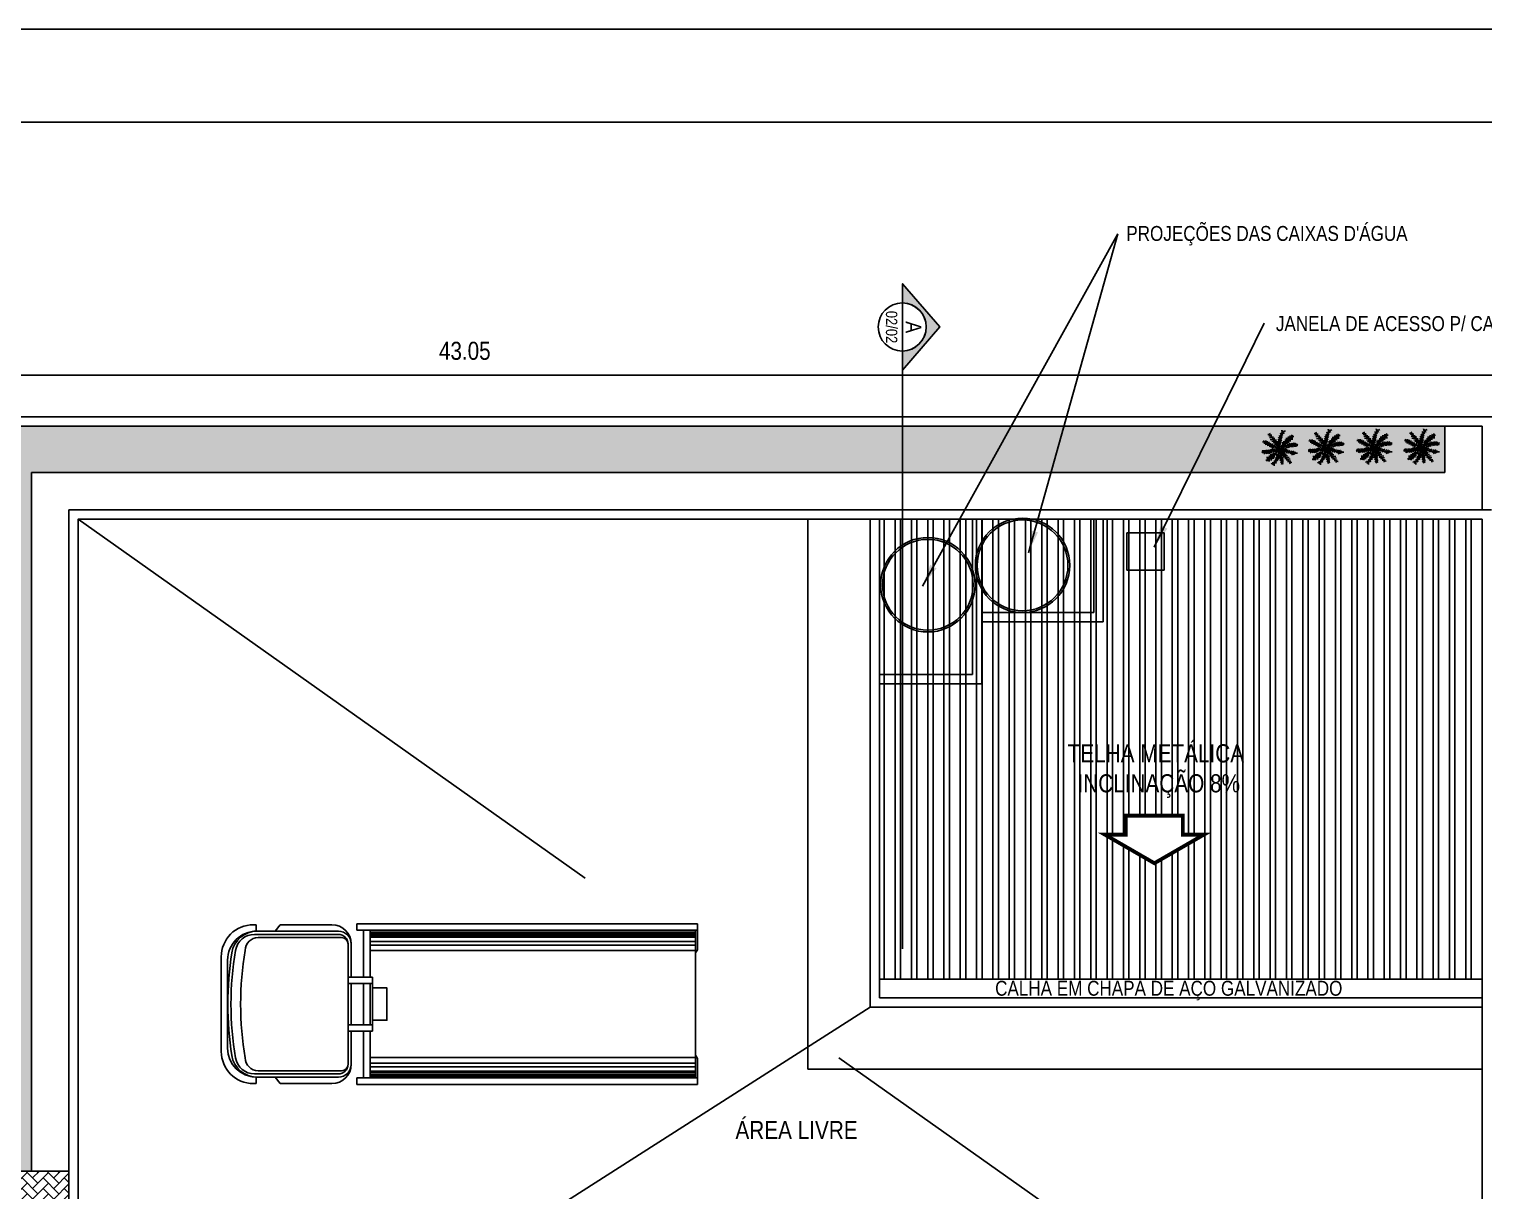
# Model space of a CAD drawing. Header units: millimetres. Extents: x 1170 to 1315, y 90 to 135.
# Drawn here: x 1281.25 to 1292.96, y 125.39 to 134.74 of the extents above; entities that cross this region are included whole.
import ezdxf
from ezdxf.enums import TextEntityAlignment as Align

# ---------------------------------------------------------------- set-up
doc = ezdxf.new("R2010")
doc.units = ezdxf.units.MM
doc.header["$LTSCALE"] = 20
doc.header["$MEASUREMENT"] = 0
for name, pattern in [('CENTER', [2, 1.25, -0.25, 0.25, -0.25]), ('HIDDEN', [0.375, 0.25, -0.125]), ('HIDDEN2', [0.1875, 0.125, -0.0625])]:
    doc.linetypes.add(name, pattern=pattern)
doc.layers.get('0').update_dxf_attribs({"linetype": 'CONTINUOUS'})
doc.layers.get('DEFPOINTS').update_dxf_attribs({"linetype": 'CONTINUOUS'})
for name, color, linetype in [('AR-TXT', 2, 'CONTINUOUS'), ('ARQ-TLH-VISTA2', 1, 'CONTINUOUS'), ('COTA', 7, 'CONTINUOUS'), ('DIEN HOA', 111, 'CONTINUOUS'), ('E-hatch', 8, 'CONTINUOUS'), ('E-txt-g', 3, 'CONTINUOUS'), ('Indic_Corte_Vista', 2, 'CONTINUOUS'), ('J-Paredes', 7, 'CONTINUOUS'), ('LAYER7', 4, 'CONTINUOUS')]:
    doc.layers.add(name, color=color, linetype=linetype)
for name, color, linetype, lineweight in [('E-Cta-W', 7, 'CONTINUOUS', 20), ('E-Lay-9', 9, 'CONTINUOUS', 9), ('E-Pen-C', 4, 'CONTINUOUS', 15), ('E-Pen-G', 3, 'CONTINUOUS', 30), ('E-Txt-W', 7, 'CONTINUOUS', 20)]:
    doc.layers.add(name, color=color, linetype=linetype, lineweight=lineweight)
doc.styles.add('F2', font='ARIALN.TTF')
doc.styles.add('REG60', font='romans.shx', dxfattribs={"width": 0.8, "height": 0.15})
doc.styles.add('REG80', font='romans.shx', dxfattribs={"width": 0.8, "height": 0.2})
doc.styles.add('SWIS 721 CN BT', font='swissc.ttf')
doc.dimstyles.new('DIMENSION-1', dxfattribs={"dimtxt": 0.145, "dimasz": 0.07, "dimexe": 1, "dimexo": 0, "dimgap": 0.12, "dimtad": 1, "dimzin": 7, "dimdsep": 46, "dimtxsty": 'F2', "dimblk1": 'TRACO', "dimblk2": 'TRACO', "dimsah": 1, "dimcen": 1, "dimse1": 1, "dimse2": 1, "dimclrd": 4, "dimclre": 256, "dimclrt": 4, "dimadec": 8, "dimazin": 0, "dimtfac": 1, "dimtix": 1, "dimtmove": 2, "dimatfit": 3, "dimldrblk": 'TRACO', "dimfxl": 1, "dimtolj": 1, "dimtzin": 0, "dimarcsym": 0})
doc.dimstyles.get("Standard").update_dxf_attribs({"dimtxt": 0.18, "dimasz": 0.18, "dimexe": 0.18, "dimexo": 0.0625, "dimgap": 0.09, "dimtad": 0, "dimtih": 1, "dimtoh": 1, "dimdec": 4, "dimzin": 0, "dimdsep": 46, "dimtxsty": 'Standard', "dimcen": 0.09, "dimadec": 0, "dimazin": 0, "dimtfac": 1, "dimtdec": 4, "dimtofl": 0, "dimtmove": 0, "dimatfit": 3, "dimfxl": 1, "dimtolj": 1, "dimtzin": 0, "dimarcsym": 0})

# ---------------------------------------------------------------- blocks, each defined once
blk = doc.blocks.new('CHAVE CORTE-100')
blk.add_hatch(color=8).paths.add_polyline_path([(-2.567, 0), (-2.86, 0), (-2.198, 0.571), (-1.536, 0), (-1.83, 0, 0.987177)])
at = {"color": 2}
blk.add_line((-1.83, 0), (-2.567, 0), dxfattribs=at)
blk.add_lwpolyline([(-1.83, 0.001), (-1.536, 0), (-2.198, 0.571), (-2.86, 0), (-2.567, 0, -0.985586)], format="xyb", close=True, dxfattribs=at)
blk.add_circle((-2.199, -0.005), 0.368, dxfattribs=at)
at = {"color": 2, "style": 'F2'}
for tag, height, p in [('A', 0.24, (-2.199, 0.171)), ('01-02', 0.2, (-2.199, -0.127))]:
    blk.add_attdef(tag, text='', height=height, dxfattribs=at).set_placement(p, align=Align.MIDDLE_CENTER)
blk = doc.blocks.new('Seta')
at = {"color": 2, "const_width": 2}
blk.add_lwpolyline([(10, 15), (10, 25.98), (25, 0), (10, -25.98), (10, -15), (0, -15), (0, 15)], close=True, dxfattribs=at)
blk = doc.blocks.new('TXT-AMB75')
at = {"layer": 'E-txt-g', "style": 'REG80', "width": 0.8, "flags": 8}
blk.add_attdef('TXT', text='', height=0.2, dxfattribs=at).set_placement((0.005, 0.296), align=Align.CENTER)
at = {"layer": 'E-Txt-W', "style": 'REG60', "width": 0.8, "flags": 8}
blk.add_attdef('TXT', text='', height=0.15, dxfattribs=at).set_placement((0.005, 0.027), align=Align.CENTER)
blk = doc.blocks.new('TRACO')
at = {"layer": 'E-Pen-C'}
for p, q in [((-1, 0), (1, 0)), ((0, 1), (0, -1))]:
    blk.add_line(p, q, dxfattribs=at)
at = {"layer": 'E-Pen-G'}
blk.add_line((-0.42, -0.42), (0.42, 0.42), dxfattribs=at)
blk = doc.blocks.new('*D473')
at = {"layer": 'COTA', "color": 4, "linetype": 'Continuous', "lineweight": -2}
blk.add_line((1295.448, 131.956), (1274.064, 131.956), dxfattribs=at)
at = {"layer": 'DEFPOINTS', "color": 0, "linetype": 'Continuous'}
for p in [(1273.994, 131.956), (1273.994, 131.621), (1295.518, 131.621)]:
    blk.add_point(p, dxfattribs=at)
at = {"layer": 'COTA', "color": 4, "linetype": 'Continuous', "lineweight": -2, "xscale": 0.07, "yscale": 0.07, "zscale": 0.07, "rotation": 180}
blk.add_blockref('TRACO', (1273.994, 131.956), dxfattribs=at)
at = {"layer": 'COTA', "color": 4, "linetype": 'Continuous', "lineweight": -2, "xscale": 0.07, "yscale": 0.07, "zscale": 0.07}
blk.add_blockref('TRACO', (1295.518, 131.956), dxfattribs=at)
at = {"layer": 'COTA', "color": 4, "linetype": 'Continuous', "insert": (1284.756, 132.15), "char_height": 0.145, "attachment_point": 5, "style": 'F2'}
blk.add_mtext('\\A1;43.05', dxfattribs=at)
blk = doc.blocks.new('A$C43186C71')
at = {"layer": 'DIEN HOA', "color": 8}
for p, q in [((0, 1500), (3184, 1500)), ((0, 1500), (0, 1440)), ((3184, 1500), (3184, 1440)), ((0, 1440), (3184, 1440)), ((0, 1440), (0, 1258)), ((18, 1440), (18, 60)), ((3060, 1423), (18, 1423)), ((3060, 1408), (18, 1408)), ((3060, 1390), (18, 1390)), ((3060, 1375), (18, 1375)), ((3060, 1440), (3060, 1003)), ((3120, 1440), (3120, 1003)), ((3326, 1372), (4106, 1372)), ((3356, 1432), (4115, 1432)), ((3356, 1402), (4140, 1402)), ((3416, 1492), (3899, 1492)), ((3899, 1492), (3948, 1432)), ((4123, 1432), (4123, 1492)), ((4123, 1492), (4151, 1492)), ((0, 1258), (18, 1228)), ((3060, 1336), (18, 1336)), ((3060, 1300), (18, 1300)), ((3060, 1250), (18, 1250)), ((3236, 1312), (3236, 1003)), ((3266, 1312), (3266, 188)), ((4391, 1162), (4391, 338)), ((4451, 1192), (4451, 308)), ((3037, 943), (3037, 557)), ((3060, 943), (3060, 557)), ((3120, 943), (3120, 557)), ((3236, 943), (3236, 557)), ((3060, 497), (3060, 60)), ((3120, 497), (3120, 60)), ((3236, 497), (3236, 188)), ((0, 242), (18, 272)), ((0, 60), (0, 242)), ((3060, 250), (18, 250)), ((3060, 200), (18, 200)), ((3060, 164), (18, 164)), ((0, 60), (3184, 60)), ((0, 60), (0, 0)), ((0, 60), (3184, 60)), ((3060, 125), (18, 125)), ((3060, 110), (18, 110)), ((3060, 92), (18, 92)), ((3060, 77), (18, 77)), ((3184, 60), (3184, 0)), ((3326, 128), (4106, 128)), ((3356, 98), (4140, 98)), ((3356, 68), (4121, 68)), ((3416, 8), (3899, 8)), ((3899, 8), (3948, 68)), ((4123, 68), (4123, 8)), ((4123, 8), (4151, 8)), ((0, 0), (3184, 0)), ((0, 0), (3184, 0))]:
    blk.add_line(p, q, dxfattribs=at)
for points in [[(3037, 1003), (3266, 1003), (3266, 943), (3037, 943)], [(3036, 901), (2903, 901), (2903, 599), (3036, 599)], [(3037, 497), (3266, 497), (3266, 557), (3037, 557)]]:
    blk.add_lwpolyline(points, close=True, dxfattribs=at)
for centre, radius, start, end in [((3416, 1312), 180, 90, 180), ((3356, 1312), 120, 90, 180), ((3356, 1312), 90, 90, 180), ((3326, 1312), 60, 90, 180), ((4106, 1252), 120, 0, 90), ((4115, 1192), 240, 9.2506, 90), ((4121, 1162), 270, 0, 90), ((4140, 1222), 180, 9.777, 90), ((4151, 1192), 300, 0, 90), ((1402, 750), 2868, 349.9245, 10.0755), ((1402, 750), 2958, 350.223, 9.777), ((1402, 750), 2988, 350.7494, 9.2506), ((4121, 338), 270, 270, 0), ((4151, 308), 300, 270, 0), ((3356, 188), 120, 180, 270), ((3416, 188), 180, 180, 270), ((3326, 188), 60, 180, 270), ((3356, 188), 90, 180, 270), ((4106, 248), 120, 270, 0), ((4115, 308), 240, 270, 350.7494), ((4140, 278), 180, 270, 350.223)]:
    blk.add_arc(centre, radius, start, end, dxfattribs=at)

msp = doc.modelspace()

# ---------------------------------------------------------------- hatches: boundary and pattern name
at = {"layer": 'ARQ-TLH-VISTA2'}
h = msp.add_hatch(dxfattribs=at)
h.set_pattern_fill('ANSI32,_O', color=251, scale=0.35, angle=45)
h.set_pattern_definition([(90, (0, 0), (-0.13125, 3e-17), []), (90, (0.04375, 0.04375), (-0.13125, 3e-17), [])])
h.paths.add_polyline_path([(1288.093, 130.796), (1292.943, 130.796), (1292.943, 127.096), (1288.093, 127.096)])
h.paths.add_polyline_path([(1289.561, 128.791), (1291.075, 128.791), (1291.075, 129.07), (1289.561, 129.07)], flags=24)
h.paths.add_polyline_path([(1289.585, 128.503), (1291.051, 128.503), (1291.051, 128.833), (1289.585, 128.833)], flags=24)
h.paths.add_polyline_path([(1290.076, 128.258), (1289.908, 128.258), (1290.306, 128.029), (1290.703, 128.258), (1290.535, 128.258), (1290.535, 128.411), (1290.076, 128.411)], flags=16)
at = {"layer": 'E-hatch'}
h = msp.add_hatch(dxfattribs=at)
h.set_pattern_fill('GRASS', color=250, scale=0.1, style=0)
h.set_pattern_definition([(90, (294.364226, -10.01342), (-0.070710678, 0.070710678), [0.01875, -0.122671356]), (45, (294.36423, -10.01342), (-0.070710678, 0.070710678), [0.01875, -0.08125]), (135, (294.36423, -10.01342), (-0.070710678, -0.070710678), [0.01875, -0.08125])])
h.paths.add_polyline_path([(1274.183, 131.546), (1292.643, 131.546), (1292.643, 131.171), (1281.269, 131.171), (1281.269, 125.552), (1278.523, 125.552), (1278.406, 125.794), (1278.095, 126.403), (1277.796, 126.943), (1277.617, 127.249), (1277.334, 127.71), (1276.88, 128.396), (1276.491, 128.938), (1275.842, 129.767), (1275.346, 130.345), (1274.739, 130.997), (1274.389, 131.347)])
at = {"layer": 'J-Paredes'}
h = msp.add_hatch(dxfattribs=at)
h.set_pattern_fill('AR-HBONE', color=250, scale=0.015, style=0)
h.paths.add_polyline_path([(1281.569, 125.552), (1279.526, 125.552), (1278.58, 125.552), (1278.915, 124.69), (1278.973, 124.69), (1278.919, 124.823), (1279.012, 124.69), (1281.569, 124.69)])
h.paths.add_polyline_path([(1278.553, 125.552), (1278.523, 125.552), (1278.453, 125.525), (1278.782, 124.69), (1278.888, 124.69)])
h.paths.add_polyline_path([(1278.888, 124.69), (1278.782, 124.69), (1279.428, 123.052), (1281.569, 123.052), (1281.569, 124.69), (1278.915, 124.69), (1279.377, 123.501), (1279.354, 123.492)])

# ---------------------------------------------------------------- linework, layer by layer
at = {"color": 2}
msp.add_lwpolyline([(1242.555, 90.189), (1314.911, 90.189), (1314.911, 134.739), (1242.555, 134.739)], close=True, dxfattribs=at)
at = {"color": 1}
msp.add_lwpolyline([(1244.43, 133.989), (1314.161, 133.989), (1314.161, 90.939), (1244.43, 90.939)], close=True, dxfattribs=at)
at = {"layer": 'COTA', "color": 2, "linetype": 'CENTER'}
msp.add_line((1288.28, 127.339), (1288.279, 132.691), dxfattribs=at)
at = {"layer": 'COTA', "color": 8, "linetype": 'HIDDEN'}
for p, q in [((1281.644, 130.796), (1292.943, 122.802)), ((1288.018, 126.871), (1281.644, 122.802))]:
    msp.add_line(p, q, dxfattribs=at)
at = {"layer": 'E-hatch', "color": 250}
for p, q in [((1291.327, 131.475), (1291.32, 131.491)), ((1291.335, 131.491), (1291.331, 131.513)), ((1291.331, 131.482), (1291.352, 131.492)), ((1291.341, 131.499), (1291.36, 131.507)), ((1291.61, 131.479), (1291.605, 131.496)), ((1291.7, 131.484), (1291.693, 131.499)), ((1291.704, 131.49), (1291.725, 131.501)), ((1291.709, 131.499), (1291.705, 131.521)), ((1291.714, 131.507), (1291.733, 131.515)), ((1291.992, 131.486), (1291.979, 131.489)), ((1291.997, 131.481), (1291.991, 131.499)), ((1292.087, 131.486), (1292.08, 131.502)), ((1292.082, 131.475), (1292.101, 131.49)), ((1292.095, 131.502), (1292.091, 131.524)), ((1292.091, 131.493), (1292.112, 131.503)), ((1292.101, 131.51), (1292.12, 131.517)), ((1292.373, 131.486), (1292.36, 131.489)), ((1292.378, 131.481), (1292.373, 131.499)), ((1292.469, 131.486), (1292.461, 131.502)), ((1292.464, 131.475), (1292.482, 131.49)), ((1292.472, 131.493), (1292.493, 131.503)), ((1292.477, 131.502), (1292.473, 131.524)), ((1292.482, 131.51), (1292.501, 131.517)), ((1291.2, 131.413), (1291.176, 131.418)), ((1291.212, 131.405), (1291.186, 131.407)), ((1291.194, 131.417), (1291.192, 131.427)), ((1291.223, 131.399), (1291.198, 131.398)), ((1291.206, 131.409), (1291.202, 131.429)), ((1291.238, 131.391), (1291.213, 131.39)), ((1291.219, 131.402), (1291.215, 131.425)), ((1291.232, 131.475), (1291.219, 131.478)), ((1291.234, 131.393), (1291.225, 131.418)), ((1291.242, 131.465), (1291.226, 131.469)), ((1291.237, 131.47), (1291.232, 131.488)), ((1291.255, 131.45), (1291.232, 131.453)), ((1291.266, 131.436), (1291.238, 131.438)), ((1291.253, 131.385), (1291.239, 131.407)), ((1291.26, 131.383), (1291.24, 131.376)), ((1291.247, 131.459), (1291.246, 131.477)), ((1291.272, 131.379), (1291.251, 131.37)), ((1291.279, 131.42), (1291.252, 131.425)), ((1291.265, 131.381), (1291.253, 131.402)), ((1291.26, 131.444), (1291.259, 131.462)), ((1291.29, 131.404), (1291.262, 131.413)), ((1291.28, 131.376), (1291.269, 131.394)), ((1291.271, 131.431), (1291.27, 131.452)), ((1291.298, 131.393), (1291.273, 131.4)), ((1291.284, 131.413), (1291.283, 131.437)), ((1291.307, 131.378), (1291.286, 131.388)), ((1291.312, 131.37), (1291.292, 131.373)), ((1291.307, 131.362), (1291.292, 131.373)), ((1291.293, 131.4), (1291.294, 131.424)), ((1291.311, 131.402), (1291.296, 131.411)), ((1291.312, 131.417), (1291.3, 131.423)), ((1291.313, 131.426), (1291.301, 131.439)), ((1291.302, 131.386), (1291.305, 131.399)), ((1291.316, 131.442), (1291.304, 131.455)), ((1291.32, 131.457), (1291.311, 131.471)), ((1291.311, 131.409), (1291.33, 131.42)), ((1291.311, 131.395), (1291.326, 131.405)), ((1291.312, 131.421), (1291.332, 131.433)), ((1291.313, 131.38), (1291.336, 131.389)), ((1291.314, 131.432), (1291.333, 131.449)), ((1291.318, 131.449), (1291.337, 131.461)), ((1291.322, 131.464), (1291.341, 131.479)), ((1291.329, 131.372), (1291.336, 131.389)), ((1291.334, 131.374), (1291.351, 131.36)), ((1291.339, 131.393), (1291.339, 131.416)), ((1291.342, 131.378), (1291.352, 131.395)), ((1291.344, 131.396), (1291.365, 131.397)), ((1291.348, 131.402), (1291.348, 131.425)), ((1291.348, 131.38), (1291.364, 131.365)), ((1291.353, 131.408), (1291.374, 131.409)), ((1291.356, 131.382), (1291.365, 131.4)), ((1291.36, 131.415), (1291.36, 131.438)), ((1291.362, 131.416), (1291.391, 131.417)), ((1291.364, 131.385), (1291.376, 131.367)), ((1291.369, 131.423), (1291.368, 131.45)), ((1291.375, 131.428), (1291.404, 131.428)), ((1291.375, 131.387), (1291.386, 131.404)), ((1291.38, 131.433), (1291.385, 131.462)), ((1291.38, 131.388), (1291.39, 131.371)), ((1291.386, 131.438), (1291.421, 131.439)), ((1291.387, 131.39), (1291.4, 131.409)), ((1291.394, 131.444), (1291.402, 131.47)), ((1291.394, 131.391), (1291.398, 131.377)), ((1291.401, 131.392), (1291.414, 131.409)), ((1291.402, 131.45), (1291.42, 131.45)), ((1291.406, 131.392), (1291.41, 131.376)), ((1291.409, 131.455), (1291.416, 131.474)), ((1291.413, 131.393), (1291.428, 131.41)), ((1291.414, 131.459), (1291.428, 131.461)), ((1291.418, 131.393), (1291.421, 131.377)), ((1291.425, 131.393), (1291.442, 131.411)), ((1291.432, 131.393), (1291.433, 131.379)), ((1291.437, 131.393), (1291.445, 131.404)), ((1291.444, 131.393), (1291.442, 131.378)), ((1291.449, 131.392), (1291.458, 131.402)), ((1291.453, 131.392), (1291.45, 131.38)), ((1291.573, 131.421), (1291.55, 131.426)), ((1291.585, 131.414), (1291.559, 131.415)), ((1291.567, 131.426), (1291.565, 131.435)), ((1291.596, 131.407), (1291.571, 131.406)), ((1291.579, 131.417), (1291.575, 131.437)), ((1291.612, 131.4), (1291.586, 131.398)), ((1291.592, 131.41), (1291.588, 131.433)), ((1291.605, 131.484), (1291.592, 131.486)), ((1291.607, 131.402), (1291.598, 131.426)), ((1291.615, 131.473), (1291.599, 131.477)), ((1291.628, 131.458), (1291.605, 131.462)), ((1291.639, 131.444), (1291.611, 131.446)), ((1291.626, 131.394), (1291.612, 131.416)), ((1291.633, 131.391), (1291.613, 131.384)), ((1291.62, 131.468), (1291.619, 131.485)), ((1291.645, 131.387), (1291.624, 131.379)), ((1291.652, 131.429), (1291.626, 131.433)), ((1291.638, 131.389), (1291.626, 131.411)), ((1291.639, 131.354), (1291.627, 131.372)), ((1291.633, 131.452), (1291.632, 131.47)), ((1291.663, 131.412), (1291.635, 131.421)), ((1291.655, 131.359), (1291.639, 131.375)), ((1291.653, 131.384), (1291.642, 131.402)), ((1291.644, 131.439), (1291.643, 131.46)), ((1291.671, 131.402), (1291.646, 131.408)), ((1291.669, 131.365), (1291.653, 131.379)), ((1291.657, 131.421), (1291.656, 131.445)), ((1291.68, 131.386), (1291.659, 131.397)), ((1291.686, 131.378), (1291.665, 131.381)), ((1291.68, 131.37), (1291.665, 131.381)), ((1291.666, 131.409), (1291.667, 131.432)), ((1291.684, 131.41), (1291.669, 131.419)), ((1291.685, 131.425), (1291.673, 131.431)), ((1291.686, 131.435), (1291.674, 131.448)), ((1291.675, 131.394), (1291.678, 131.407)), ((1291.689, 131.45), (1291.677, 131.463)), ((1291.693, 131.465), (1291.684, 131.479)), ((1291.684, 131.417), (1291.703, 131.428)), ((1291.684, 131.404), (1291.699, 131.413)), ((1291.685, 131.429), (1291.705, 131.441)), ((1291.686, 131.388), (1291.709, 131.397)), ((1291.687, 131.44), (1291.706, 131.458)), ((1291.691, 131.458), (1291.71, 131.469)), ((1291.696, 131.472), (1291.714, 131.487)), ((1291.7, 131.371), (1291.709, 131.357)), ((1291.702, 131.381), (1291.709, 131.398)), ((1291.708, 131.382), (1291.724, 131.368)), ((1291.712, 131.401), (1291.712, 131.424)), ((1291.715, 131.386), (1291.725, 131.404)), ((1291.717, 131.405), (1291.738, 131.406)), ((1291.719, 131.361), (1291.736, 131.372)), ((1291.721, 131.41), (1291.721, 131.433)), ((1291.722, 131.388), (1291.737, 131.373)), ((1291.726, 131.416), (1291.747, 131.417)), ((1291.729, 131.391), (1291.739, 131.408)), ((1291.733, 131.423), (1291.733, 131.446)), ((1291.735, 131.425), (1291.764, 131.425)), ((1291.737, 131.393), (1291.749, 131.375)), ((1291.742, 131.431), (1291.741, 131.459)), ((1291.748, 131.437), (1291.777, 131.436)), ((1291.748, 131.396), (1291.759, 131.413)), ((1291.753, 131.441), (1291.758, 131.47)), ((1291.753, 131.397), (1291.763, 131.38)), ((1291.759, 131.446), (1291.794, 131.448)), ((1291.76, 131.398), (1291.773, 131.417)), ((1291.767, 131.452), (1291.775, 131.478)), ((1291.767, 131.399), (1291.771, 131.385)), ((1291.774, 131.4), (1291.787, 131.418)), ((1291.775, 131.458), (1291.793, 131.458)), ((1291.779, 131.4), (1291.783, 131.384)), ((1291.782, 131.464), (1291.789, 131.482)), ((1291.786, 131.401), (1291.801, 131.418)), ((1291.787, 131.467), (1291.801, 131.469)), ((1291.791, 131.401), (1291.794, 131.385)), ((1291.798, 131.401), (1291.815, 131.419)), ((1291.805, 131.401), (1291.806, 131.387)), ((1291.81, 131.401), (1291.819, 131.412)), ((1291.818, 131.401), (1291.815, 131.386)), ((1291.822, 131.4), (1291.832, 131.41)), ((1291.826, 131.4), (1291.823, 131.388)), ((1291.96, 131.424), (1291.936, 131.429)), ((1291.972, 131.416), (1291.946, 131.418)), ((1291.954, 131.428), (1291.952, 131.438)), ((1291.983, 131.41), (1291.958, 131.409)), ((1291.966, 131.42), (1291.962, 131.44)), ((1291.998, 131.402), (1291.973, 131.401)), ((1291.979, 131.412), (1291.975, 131.436)), ((1291.994, 131.404), (1291.985, 131.429)), ((1292.002, 131.476), (1291.986, 131.48)), ((1292.015, 131.461), (1291.992, 131.464)), ((1292.026, 131.447), (1291.998, 131.449)), ((1292.013, 131.396), (1291.999, 131.418)), ((1292.02, 131.393), (1292, 131.387)), ((1292.007, 131.47), (1292.006, 131.488)), ((1292.032, 131.389), (1292.011, 131.381)), ((1292.038, 131.431), (1292.012, 131.436)), ((1292.025, 131.392), (1292.013, 131.413)), ((1292.026, 131.357), (1292.014, 131.375)), ((1292.02, 131.455), (1292.019, 131.473)), ((1292.05, 131.415), (1292.022, 131.424)), ((1292.041, 131.362), (1292.026, 131.377)), ((1292.04, 131.387), (1292.029, 131.405)), ((1292.031, 131.442), (1292.03, 131.463)), ((1292.057, 131.404), (1292.033, 131.411)), ((1292.056, 131.368), (1292.04, 131.382)), ((1292.044, 131.424), (1292.043, 131.448)), ((1292.067, 131.389), (1292.046, 131.399)), ((1292.072, 131.381), (1292.052, 131.384)), ((1292.067, 131.373), (1292.052, 131.384)), ((1292.053, 131.411), (1292.054, 131.435)), ((1292.071, 131.413), (1292.056, 131.422)), ((1292.072, 131.427), (1292.06, 131.434)), ((1292.073, 131.437), (1292.061, 131.45)), ((1292.062, 131.397), (1292.065, 131.41)), ((1292.076, 131.453), (1292.064, 131.466)), ((1292.08, 131.468), (1292.071, 131.482)), ((1292.071, 131.42), (1292.09, 131.431)), ((1292.071, 131.406), (1292.086, 131.416)), ((1292.072, 131.432), (1292.092, 131.444)), ((1292.072, 131.391), (1292.096, 131.4)), ((1292.074, 131.443), (1292.093, 131.46)), ((1292.078, 131.46), (1292.097, 131.472)), ((1292.087, 131.374), (1292.095, 131.36)), ((1292.089, 131.383), (1292.096, 131.4)), ((1292.094, 131.385), (1292.111, 131.371)), ((1292.099, 131.404), (1292.099, 131.427)), ((1292.102, 131.389), (1292.112, 131.406)), ((1292.104, 131.407), (1292.124, 131.408)), ((1292.105, 131.364), (1292.123, 131.375)), ((1292.108, 131.413), (1292.108, 131.436)), ((1292.108, 131.391), (1292.124, 131.376)), ((1292.113, 131.419), (1292.134, 131.42)), ((1292.116, 131.393), (1292.125, 131.411)), ((1292.12, 131.426), (1292.12, 131.449)), ((1292.122, 131.427), (1292.151, 131.428)), ((1292.124, 131.396), (1292.136, 131.378)), ((1292.129, 131.434), (1292.128, 131.461)), ((1292.135, 131.439), (1292.164, 131.439)), ((1292.135, 131.398), (1292.146, 131.415)), ((1292.14, 131.444), (1292.145, 131.473)), ((1292.14, 131.399), (1292.15, 131.382)), ((1292.146, 131.449), (1292.181, 131.45)), ((1292.147, 131.401), (1292.16, 131.42)), ((1292.154, 131.455), (1292.162, 131.481)), ((1292.154, 131.402), (1292.158, 131.388)), ((1292.161, 131.403), (1292.174, 131.42)), ((1292.162, 131.461), (1292.18, 131.461)), ((1292.166, 131.403), (1292.17, 131.387)), ((1292.169, 131.466), (1292.176, 131.485)), ((1292.173, 131.404), (1292.188, 131.421)), ((1292.174, 131.47), (1292.188, 131.472)), ((1292.178, 131.404), (1292.181, 131.388)), ((1292.185, 131.404), (1292.202, 131.422)), ((1292.192, 131.404), (1292.193, 131.39)), ((1292.197, 131.404), (1292.205, 131.415)), ((1292.204, 131.404), (1292.202, 131.389)), ((1292.209, 131.403), (1292.218, 131.413)), ((1292.213, 131.403), (1292.21, 131.391)), ((1292.341, 131.424), (1292.318, 131.429)), ((1292.353, 131.416), (1292.327, 131.418)), ((1292.335, 131.428), (1292.333, 131.438)), ((1292.364, 131.41), (1292.339, 131.409)), ((1292.347, 131.42), (1292.343, 131.44)), ((1292.38, 131.402), (1292.354, 131.401)), ((1292.36, 131.412), (1292.356, 131.436)), ((1292.375, 131.404), (1292.366, 131.429)), ((1292.383, 131.476), (1292.367, 131.48)), ((1292.396, 131.461), (1292.373, 131.464)), ((1292.408, 131.447), (1292.379, 131.449)), ((1292.394, 131.396), (1292.38, 131.418)), ((1292.401, 131.393), (1292.381, 131.387)), ((1292.388, 131.47), (1292.387, 131.488)), ((1292.413, 131.389), (1292.392, 131.381)), ((1292.42, 131.431), (1292.394, 131.436)), ((1292.406, 131.392), (1292.395, 131.413)), ((1292.407, 131.357), (1292.395, 131.375)), ((1292.401, 131.455), (1292.4, 131.473)), ((1292.431, 131.415), (1292.403, 131.424)), ((1292.423, 131.362), (1292.407, 131.377)), ((1292.421, 131.387), (1292.41, 131.405)), ((1292.412, 131.442), (1292.411, 131.463)), ((1292.439, 131.404), (1292.414, 131.411)), ((1292.437, 131.368), (1292.421, 131.382)), ((1292.425, 131.424), (1292.424, 131.448)), ((1292.449, 131.389), (1292.427, 131.399)), ((1292.454, 131.381), (1292.433, 131.384)), ((1292.448, 131.373), (1292.433, 131.384)), ((1292.434, 131.411), (1292.436, 131.435)), ((1292.452, 131.413), (1292.437, 131.422)), ((1292.453, 131.427), (1292.441, 131.434)), ((1292.454, 131.437), (1292.442, 131.45)), ((1292.444, 131.397), (1292.446, 131.41)), ((1292.457, 131.453), (1292.446, 131.466)), ((1292.461, 131.468), (1292.452, 131.482)), ((1292.453, 131.432), (1292.473, 131.444)), ((1292.453, 131.42), (1292.471, 131.431)), ((1292.453, 131.406), (1292.468, 131.416)), ((1292.454, 131.391), (1292.477, 131.4)), ((1292.455, 131.443), (1292.474, 131.46)), ((1292.459, 131.46), (1292.478, 131.472)), ((1292.468, 131.374), (1292.477, 131.36)), ((1292.47, 131.383), (1292.478, 131.4)), ((1292.476, 131.385), (1292.492, 131.371)), ((1292.48, 131.404), (1292.48, 131.427)), ((1292.483, 131.389), (1292.493, 131.406)), ((1292.485, 131.407), (1292.506, 131.408)), ((1292.487, 131.364), (1292.504, 131.375)), ((1292.489, 131.413), (1292.489, 131.436)), ((1292.49, 131.391), (1292.505, 131.376)), ((1292.494, 131.419), (1292.515, 131.42)), ((1292.497, 131.393), (1292.507, 131.411)), ((1292.501, 131.426), (1292.501, 131.449)), ((1292.503, 131.427), (1292.532, 131.428)), ((1292.506, 131.396), (1292.517, 131.378)), ((1292.51, 131.434), (1292.509, 131.461)), ((1292.516, 131.439), (1292.545, 131.439)), ((1292.516, 131.398), (1292.527, 131.415)), ((1292.521, 131.444), (1292.526, 131.473)), ((1292.521, 131.399), (1292.531, 131.382)), ((1292.527, 131.449), (1292.562, 131.45)), ((1292.528, 131.401), (1292.541, 131.42)), ((1292.535, 131.455), (1292.543, 131.481)), ((1292.535, 131.402), (1292.539, 131.388)), ((1292.542, 131.403), (1292.555, 131.42)), ((1292.543, 131.461), (1292.562, 131.461)), ((1292.547, 131.403), (1292.552, 131.387)), ((1292.551, 131.466), (1292.557, 131.485)), ((1292.554, 131.404), (1292.569, 131.421)), ((1292.556, 131.47), (1292.569, 131.472)), ((1292.559, 131.404), (1292.562, 131.388)), ((1292.566, 131.404), (1292.583, 131.422)), ((1292.573, 131.404), (1292.574, 131.39)), ((1292.578, 131.404), (1292.587, 131.415)), ((1292.586, 131.404), (1292.583, 131.389)), ((1292.591, 131.403), (1292.6, 131.413)), ((1292.595, 131.403), (1292.592, 131.391)), ((1291.181, 131.339), (1291.171, 131.329)), ((1291.177, 131.339), (1291.18, 131.351)), ((1291.193, 131.338), (1291.185, 131.327)), ((1291.186, 131.339), (1291.188, 131.353)), ((1291.205, 131.338), (1291.188, 131.32)), ((1291.198, 131.338), (1291.197, 131.352)), ((1291.217, 131.338), (1291.202, 131.321)), ((1291.216, 131.272), (1291.202, 131.27)), ((1291.212, 131.338), (1291.209, 131.355)), ((1291.244, 131.293), (1291.209, 131.292)), ((1291.228, 131.281), (1291.21, 131.281)), ((1291.229, 131.339), (1291.216, 131.322)), ((1291.223, 131.281), (1291.217, 131.263)), ((1291.224, 131.339), (1291.22, 131.355)), ((1291.255, 131.303), (1291.226, 131.303)), ((1291.236, 131.287), (1291.228, 131.261)), ((1291.243, 131.341), (1291.23, 131.323)), ((1291.236, 131.34), (1291.232, 131.354)), ((1291.268, 131.315), (1291.239, 131.314)), ((1291.25, 131.343), (1291.24, 131.36)), ((1291.255, 131.344), (1291.244, 131.327)), ((1291.25, 131.298), (1291.245, 131.269)), ((1291.276, 131.255), (1291.253, 131.249)), ((1291.266, 131.346), (1291.254, 131.364)), ((1291.277, 131.323), (1291.256, 131.322)), ((1291.261, 131.308), (1291.262, 131.281)), ((1291.274, 131.349), (1291.265, 131.331)), ((1291.282, 131.351), (1291.266, 131.366)), ((1291.288, 131.271), (1291.267, 131.26)), ((1291.27, 131.316), (1291.27, 131.293)), ((1291.296, 131.284), (1291.275, 131.276)), ((1291.288, 131.353), (1291.278, 131.336)), ((1291.296, 131.357), (1291.28, 131.371)), ((1291.303, 131.3), (1291.281, 131.287)), ((1291.281, 131.26), (1291.285, 131.244)), ((1291.287, 131.334), (1291.283, 131.311)), ((1291.307, 131.311), (1291.285, 131.303)), ((1291.31, 131.322), (1291.29, 131.315)), ((1291.292, 131.277), (1291.298, 131.262)), ((1291.301, 131.359), (1291.294, 131.342)), ((1291.314, 131.35), (1291.294, 131.342)), ((1291.313, 131.335), (1291.296, 131.33)), ((1291.299, 131.291), (1291.308, 131.276)), ((1291.305, 131.305), (1291.314, 131.29)), ((1291.308, 131.315), (1291.318, 131.306)), ((1291.311, 131.329), (1291.325, 131.317)), ((1291.313, 131.341), (1291.329, 131.33)), ((1291.325, 131.312), (1291.313, 131.291)), ((1291.327, 131.296), (1291.316, 131.278)), ((1291.329, 131.281), (1291.319, 131.263)), ((1291.333, 131.264), (1291.323, 131.246)), ((1291.328, 131.345), (1291.325, 131.333)), ((1291.325, 131.321), (1291.336, 131.308)), ((1291.326, 131.305), (1291.342, 131.289)), ((1291.327, 131.363), (1291.335, 131.349)), ((1291.327, 131.348), (1291.351, 131.342)), ((1291.328, 131.286), (1291.344, 131.276)), ((1291.331, 131.272), (1291.345, 131.263)), ((1291.332, 131.338), (1291.357, 131.331)), ((1291.335, 131.258), (1291.346, 131.252)), ((1291.337, 131.331), (1291.336, 131.307)), ((1291.34, 131.327), (1291.368, 131.318)), ((1291.345, 131.353), (1291.363, 131.364)), ((1291.346, 131.319), (1291.347, 131.294)), ((1291.351, 131.35), (1291.36, 131.335)), ((1291.351, 131.311), (1291.378, 131.306)), ((1291.358, 131.346), (1291.375, 131.359)), ((1291.359, 131.3), (1291.36, 131.279)), ((1291.364, 131.295), (1291.392, 131.293)), ((1291.365, 131.343), (1291.371, 131.329)), ((1291.37, 131.287), (1291.371, 131.269)), ((1291.373, 131.341), (1291.385, 131.352)), ((1291.375, 131.282), (1291.398, 131.278)), ((1291.377, 131.34), (1291.386, 131.325)), ((1291.383, 131.272), (1291.384, 131.254)), ((1291.385, 131.337), (1291.4, 131.348)), ((1291.388, 131.267), (1291.404, 131.262)), ((1291.391, 131.335), (1291.403, 131.321)), ((1291.393, 131.261), (1291.398, 131.243)), ((1291.398, 131.256), (1291.411, 131.253)), ((1291.403, 131.333), (1291.416, 131.347)), ((1291.407, 131.332), (1291.418, 131.312)), ((1291.416, 131.33), (1291.431, 131.344)), ((1291.42, 131.33), (1291.43, 131.313)), ((1291.429, 131.329), (1291.444, 131.336)), ((1291.435, 131.328), (1291.439, 131.319)), ((1291.554, 131.347), (1291.545, 131.338)), ((1291.55, 131.348), (1291.553, 131.359)), ((1291.566, 131.346), (1291.558, 131.335)), ((1291.559, 131.347), (1291.561, 131.362)), ((1291.578, 131.346), (1291.561, 131.328)), ((1291.571, 131.346), (1291.57, 131.36)), ((1291.59, 131.347), (1291.575, 131.329)), ((1291.589, 131.281), (1291.575, 131.278)), ((1291.585, 131.346), (1291.582, 131.363)), ((1291.617, 131.302), (1291.582, 131.3)), ((1291.601, 131.289), (1291.583, 131.289)), ((1291.602, 131.348), (1291.589, 131.33)), ((1291.596, 131.289), (1291.59, 131.271)), ((1291.597, 131.347), (1291.593, 131.363)), ((1291.628, 131.311), (1291.599, 131.311)), ((1291.609, 131.295), (1291.601, 131.27)), ((1291.616, 131.349), (1291.603, 131.331)), ((1291.609, 131.348), (1291.605, 131.362)), ((1291.641, 131.323), (1291.612, 131.323)), ((1291.623, 131.351), (1291.613, 131.368)), ((1291.628, 131.352), (1291.617, 131.335)), ((1291.623, 131.306), (1291.618, 131.277)), ((1291.637, 131.255), (1291.618, 131.251)), ((1291.65, 131.263), (1291.626, 131.257)), ((1291.65, 131.332), (1291.629, 131.33)), ((1291.634, 131.316), (1291.635, 131.289)), ((1291.647, 131.357), (1291.638, 131.34)), ((1291.661, 131.279), (1291.64, 131.268)), ((1291.643, 131.325), (1291.643, 131.302)), ((1291.643, 131.255), (1291.643, 131.233)), ((1291.669, 131.292), (1291.648, 131.284)), ((1291.661, 131.362), (1291.651, 131.344)), ((1291.676, 131.309), (1291.654, 131.295)), ((1291.654, 131.269), (1291.658, 131.252)), ((1291.66, 131.342), (1291.656, 131.32)), ((1291.68, 131.319), (1291.658, 131.311)), ((1291.683, 131.331), (1291.663, 131.324)), ((1291.665, 131.285), (1291.671, 131.27)), ((1291.674, 131.367), (1291.667, 131.35)), ((1291.688, 131.358), (1291.667, 131.351)), ((1291.686, 131.344), (1291.669, 131.338)), ((1291.672, 131.299), (1291.681, 131.284)), ((1291.678, 131.314), (1291.687, 131.299)), ((1291.681, 131.323), (1291.691, 131.315)), ((1291.685, 131.337), (1291.698, 131.325)), ((1291.687, 131.349), (1291.702, 131.338)), ((1291.699, 131.32), (1291.687, 131.299)), ((1291.7, 131.305), (1291.689, 131.287)), ((1291.702, 131.289), (1291.692, 131.271)), ((1291.706, 131.272), (1291.696, 131.254)), ((1291.701, 131.353), (1291.698, 131.341)), ((1291.698, 131.329), (1291.709, 131.316)), ((1291.699, 131.313), (1291.715, 131.297)), ((1291.7, 131.357), (1291.724, 131.35)), ((1291.702, 131.294), (1291.717, 131.285)), ((1291.71, 131.26), (1291.702, 131.245)), ((1291.704, 131.28), (1291.718, 131.271)), ((1291.706, 131.346), (1291.73, 131.339)), ((1291.708, 131.267), (1291.719, 131.26)), ((1291.71, 131.339), (1291.709, 131.316)), ((1291.713, 131.335), (1291.741, 131.326)), ((1291.719, 131.327), (1291.72, 131.302)), ((1291.724, 131.358), (1291.733, 131.344)), ((1291.725, 131.319), (1291.751, 131.314)), ((1291.731, 131.355), (1291.748, 131.367)), ((1291.732, 131.309), (1291.733, 131.287)), ((1291.737, 131.303), (1291.765, 131.301)), ((1291.738, 131.351), (1291.744, 131.338)), ((1291.743, 131.295), (1291.744, 131.277)), ((1291.746, 131.349), (1291.758, 131.36)), ((1291.748, 131.29), (1291.771, 131.286)), ((1291.75, 131.348), (1291.759, 131.334)), ((1291.756, 131.28), (1291.757, 131.262)), ((1291.758, 131.345), (1291.773, 131.357)), ((1291.761, 131.275), (1291.777, 131.27)), ((1291.764, 131.344), (1291.776, 131.329)), ((1291.766, 131.269), (1291.772, 131.252)), ((1291.771, 131.264), (1291.784, 131.261)), ((1291.776, 131.341), (1291.789, 131.355)), ((1291.78, 131.34), (1291.791, 131.32)), ((1291.789, 131.339), (1291.805, 131.352)), ((1291.793, 131.338), (1291.803, 131.321)), ((1291.802, 131.337), (1291.817, 131.344)), ((1291.808, 131.337), (1291.812, 131.327)), ((1291.941, 131.35), (1291.931, 131.34)), ((1291.937, 131.35), (1291.94, 131.362)), ((1291.953, 131.349), (1291.944, 131.338)), ((1291.945, 131.349), (1291.948, 131.364)), ((1291.965, 131.349), (1291.948, 131.331)), ((1291.958, 131.349), (1291.957, 131.363)), ((1291.977, 131.349), (1291.962, 131.332)), ((1291.976, 131.283), (1291.962, 131.281)), ((1291.972, 131.349), (1291.969, 131.365)), ((1292.004, 131.304), (1291.969, 131.303)), ((1291.988, 131.292), (1291.97, 131.292)), ((1291.989, 131.35), (1291.976, 131.333)), ((1291.983, 131.292), (1291.977, 131.274)), ((1291.984, 131.35), (1291.98, 131.366)), ((1292.015, 131.314), (1291.986, 131.314)), ((1291.996, 131.298), (1291.988, 131.272)), ((1292.003, 131.352), (1291.99, 131.333)), ((1291.996, 131.351), (1291.992, 131.365)), ((1292.028, 131.326), (1291.999, 131.325)), ((1292.01, 131.354), (1292, 131.371)), ((1292.015, 131.355), (1292.004, 131.338)), ((1292.024, 131.257), (1292.004, 131.254)), ((1292.01, 131.309), (1292.005, 131.28)), ((1292.036, 131.266), (1292.013, 131.26)), ((1292.037, 131.334), (1292.016, 131.333)), ((1292.021, 131.319), (1292.022, 131.292)), ((1292.034, 131.36), (1292.024, 131.342)), ((1292.048, 131.282), (1292.027, 131.271)), ((1292.03, 131.258), (1292.029, 131.236)), ((1292.03, 131.327), (1292.03, 131.304)), ((1292.055, 131.295), (1292.034, 131.287)), ((1292.048, 131.364), (1292.038, 131.347)), ((1292.063, 131.311), (1292.041, 131.298)), ((1292.041, 131.271), (1292.045, 131.254)), ((1292.047, 131.345), (1292.043, 131.322)), ((1292.067, 131.322), (1292.045, 131.314)), ((1292.07, 131.333), (1292.05, 131.326)), ((1292.052, 131.288), (1292.058, 131.273)), ((1292.061, 131.37), (1292.054, 131.353)), ((1292.074, 131.361), (1292.054, 131.353)), ((1292.073, 131.346), (1292.056, 131.341)), ((1292.059, 131.302), (1292.068, 131.287)), ((1292.065, 131.316), (1292.074, 131.301)), ((1292.068, 131.326), (1292.078, 131.317)), ((1292.071, 131.34), (1292.085, 131.328)), ((1292.073, 131.352), (1292.089, 131.341)), ((1292.085, 131.323), (1292.073, 131.302)), ((1292.087, 131.307), (1292.076, 131.289)), ((1292.089, 131.292), (1292.079, 131.274)), ((1292.093, 131.275), (1292.083, 131.257)), ((1292.088, 131.356), (1292.085, 131.343)), ((1292.085, 131.332), (1292.096, 131.319)), ((1292.086, 131.316), (1292.102, 131.299)), ((1292.087, 131.359), (1292.111, 131.353)), ((1292.088, 131.297), (1292.104, 131.287)), ((1292.097, 131.263), (1292.089, 131.248)), ((1292.091, 131.283), (1292.105, 131.273)), ((1292.092, 131.349), (1292.117, 131.342)), ((1292.095, 131.269), (1292.106, 131.263)), ((1292.097, 131.342), (1292.096, 131.318)), ((1292.1, 131.338), (1292.128, 131.329)), ((1292.106, 131.33), (1292.107, 131.305)), ((1292.111, 131.361), (1292.12, 131.346)), ((1292.111, 131.322), (1292.137, 131.317)), ((1292.118, 131.357), (1292.135, 131.37)), ((1292.119, 131.311), (1292.12, 131.29)), ((1292.124, 131.306), (1292.152, 131.304)), ((1292.125, 131.354), (1292.131, 131.34)), ((1292.13, 131.298), (1292.131, 131.28)), ((1292.133, 131.352), (1292.145, 131.363)), ((1292.135, 131.292), (1292.158, 131.289)), ((1292.137, 131.35), (1292.146, 131.336)), ((1292.143, 131.283), (1292.144, 131.265)), ((1292.145, 131.348), (1292.16, 131.359)), ((1292.148, 131.277), (1292.164, 131.273)), ((1292.151, 131.346), (1292.163, 131.332)), ((1292.153, 131.272), (1292.158, 131.254)), ((1292.158, 131.267), (1292.171, 131.264)), ((1292.163, 131.344), (1292.176, 131.358)), ((1292.167, 131.343), (1292.178, 131.323)), ((1292.176, 131.341), (1292.191, 131.355)), ((1292.18, 131.341), (1292.19, 131.324)), ((1292.189, 131.34), (1292.204, 131.347)), ((1292.195, 131.339), (1292.199, 131.33)), ((1292.322, 131.35), (1292.313, 131.34)), ((1292.318, 131.35), (1292.321, 131.362)), ((1292.334, 131.349), (1292.326, 131.338)), ((1292.327, 131.349), (1292.33, 131.364)), ((1292.346, 131.349), (1292.33, 131.331)), ((1292.339, 131.349), (1292.338, 131.363)), ((1292.357, 131.283), (1292.343, 131.281)), ((1292.358, 131.349), (1292.344, 131.332)), ((1292.353, 131.349), (1292.35, 131.365)), ((1292.385, 131.304), (1292.35, 131.303)), ((1292.369, 131.292), (1292.351, 131.292)), ((1292.37, 131.35), (1292.357, 131.333)), ((1292.365, 131.292), (1292.359, 131.274)), ((1292.365, 131.35), (1292.361, 131.366)), ((1292.397, 131.314), (1292.367, 131.314)), ((1292.377, 131.298), (1292.369, 131.272)), ((1292.384, 131.352), (1292.371, 131.333)), ((1292.377, 131.351), (1292.373, 131.365)), ((1292.41, 131.326), (1292.381, 131.325)), ((1292.391, 131.354), (1292.382, 131.371)), ((1292.396, 131.355), (1292.385, 131.338)), ((1292.391, 131.309), (1292.386, 131.28)), ((1292.405, 131.257), (1292.386, 131.254)), ((1292.418, 131.266), (1292.395, 131.26)), ((1292.418, 131.334), (1292.398, 131.333)), ((1292.402, 131.319), (1292.403, 131.292)), ((1292.415, 131.36), (1292.406, 131.342)), ((1292.429, 131.282), (1292.408, 131.271)), ((1292.411, 131.327), (1292.411, 131.304)), ((1292.411, 131.258), (1292.411, 131.236)), ((1292.437, 131.295), (1292.416, 131.287)), ((1292.429, 131.364), (1292.419, 131.347)), ((1292.444, 131.311), (1292.422, 131.298)), ((1292.422, 131.271), (1292.426, 131.254)), ((1292.428, 131.345), (1292.424, 131.322)), ((1292.448, 131.322), (1292.427, 131.314)), ((1292.451, 131.333), (1292.431, 131.326)), ((1292.433, 131.288), (1292.439, 131.273)), ((1292.442, 131.37), (1292.435, 131.353)), ((1292.456, 131.361), (1292.435, 131.353)), ((1292.454, 131.346), (1292.437, 131.341)), ((1292.44, 131.302), (1292.449, 131.287)), ((1292.446, 131.316), (1292.455, 131.301)), ((1292.449, 131.326), (1292.459, 131.317)), ((1292.453, 131.34), (1292.466, 131.328)), ((1292.455, 131.352), (1292.47, 131.341)), ((1292.467, 131.323), (1292.455, 131.302)), ((1292.468, 131.307), (1292.458, 131.289)), ((1292.471, 131.292), (1292.46, 131.274)), ((1292.474, 131.275), (1292.465, 131.257)), ((1292.469, 131.356), (1292.466, 131.343)), ((1292.466, 131.332), (1292.477, 131.319)), ((1292.467, 131.316), (1292.483, 131.299)), ((1292.468, 131.359), (1292.493, 131.353)), ((1292.47, 131.297), (1292.486, 131.287)), ((1292.478, 131.263), (1292.47, 131.248)), ((1292.472, 131.283), (1292.486, 131.273)), ((1292.474, 131.349), (1292.498, 131.342)), ((1292.476, 131.269), (1292.487, 131.263)), ((1292.478, 131.342), (1292.477, 131.318)), ((1292.481, 131.338), (1292.509, 131.329)), ((1292.487, 131.33), (1292.488, 131.305)), ((1292.493, 131.361), (1292.501, 131.346)), ((1292.493, 131.322), (1292.519, 131.317)), ((1292.5, 131.357), (1292.516, 131.37)), ((1292.501, 131.311), (1292.501, 131.29)), ((1292.505, 131.306), (1292.533, 131.304)), ((1292.507, 131.354), (1292.512, 131.34)), ((1292.512, 131.298), (1292.512, 131.28)), ((1292.514, 131.352), (1292.526, 131.363)), ((1292.516, 131.292), (1292.54, 131.289)), ((1292.518, 131.35), (1292.527, 131.336)), ((1292.524, 131.283), (1292.525, 131.265)), ((1292.526, 131.348), (1292.541, 131.359)), ((1292.529, 131.277), (1292.546, 131.273)), ((1292.532, 131.346), (1292.544, 131.332)), ((1292.535, 131.272), (1292.54, 131.254)), ((1292.539, 131.267), (1292.552, 131.264)), ((1292.544, 131.344), (1292.558, 131.358)), ((1292.548, 131.343), (1292.559, 131.323)), ((1292.557, 131.341), (1292.573, 131.355)), ((1292.562, 131.341), (1292.571, 131.324)), ((1292.57, 131.34), (1292.585, 131.347)), ((1292.576, 131.339), (1292.581, 131.33)), ((1291.264, 131.246), (1291.245, 131.243)), ((1291.27, 131.247), (1291.269, 131.225)), ((1291.337, 131.252), (1291.329, 131.237)), ((1287.518, 130.796), (1287.518, 126.371)), ((1287.518, 126.371), (1292.943, 126.371))]:
    msp.add_line(p, q, dxfattribs=at)
for centre, radius, start, end in [((1291.485, 131.402), 0.174, 142.889, 192.0535), ((1291.169, 131.068), 0.603, 30.5265, 44.6166), ((1291.858, 131.41), 0.174, 142.889, 192.0535), ((1291.556, 131.07), 0.603, 30.5265, 44.6166), ((1292.245, 131.413), 0.174, 142.889, 192.0535), ((1291.937, 131.07), 0.603, 30.5265, 44.6166), ((1292.627, 131.413), 0.174, 142.889, 192.0535), ((1291.354, 131.64), 0.274, 230.8338, 256.9381), ((1290.796, 131.059), 0.603, 30.5265, 44.6166), ((1291.207, 131.512), 0.133, 279.8435, 288.6765), ((1291.427, 131.152), 0.241, 82.1456, 117.6975), ((1291.62, 131.149), 0.372, 121.7433, 139.712), ((1291.576, 131.587), 0.241, 262.1456, 297.6975), ((1291.727, 131.649), 0.274, 230.8338, 256.9381), ((1291.58, 131.521), 0.133, 279.8435, 288.6765), ((1291.514, 131.372), 0.174, 311.3692, 0.5337), ((1291.8, 131.16), 0.241, 82.1456, 117.6975), ((1292.207, 131.68), 0.603, 210.5265, 224.6166), ((1291.824, 131.573), 0.237, 236.1446, 271.7902), ((1291.993, 131.157), 0.372, 121.7433, 139.712), ((1291.963, 131.59), 0.241, 262.1456, 297.6975), ((1292.114, 131.651), 0.274, 230.8338, 256.9381), ((1291.967, 131.523), 0.133, 279.8435, 288.6765), ((1291.901, 131.375), 0.174, 311.3692, 0.5337), ((1292.187, 131.163), 0.241, 82.1456, 117.6975), ((1292.594, 131.683), 0.603, 210.5265, 224.6166), ((1292.211, 131.576), 0.237, 236.1446, 271.7902), ((1292.38, 131.16), 0.372, 121.7433, 139.712), ((1292.344, 131.59), 0.241, 262.1456, 297.6975), ((1292.495, 131.651), 0.274, 230.8338, 256.9381), ((1292.348, 131.523), 0.133, 279.8435, 288.6765), ((1292.282, 131.375), 0.174, 311.3692, 0.5337), ((1292.568, 131.163), 0.241, 82.1456, 117.6975), ((1292.975, 131.683), 0.603, 210.5265, 224.6166), ((1292.592, 131.576), 0.237, 236.1446, 271.7902), ((1292.761, 131.16), 0.372, 121.7433, 139.712), ((1291.203, 131.579), 0.241, 262.1456, 297.6975), ((1291.01, 131.582), 0.372, 301.7433, 319.712), ((1291.141, 131.364), 0.174, 311.3692, 0.5337), ((1291.834, 131.672), 0.603, 210.5265, 224.6166), ((1291.451, 131.565), 0.237, 236.1446, 271.7902), ((1291.565, 131.326), 0.24, 178.3976, 201.0107), ((1291.383, 131.59), 0.372, 301.7433, 319.712), ((1291.939, 131.334), 0.24, 178.3976, 201.0107), ((1291.77, 131.593), 0.372, 301.7433, 319.712), ((1292.325, 131.337), 0.24, 178.3976, 201.0107), ((1292.151, 131.593), 0.372, 301.7433, 319.712), ((1292.707, 131.337), 0.24, 178.3976, 201.0107)]:
    msp.add_arc(centre, radius, start, end, dxfattribs=at)
at = {"layer": 'Indic_Corte_Vista', "color": 7}
msp.add_line((1292.943, 131.546), (1274.183, 131.546), dxfattribs=at)
at = {"layer": 'Indic_Corte_Vista', "color": 250}
for p, q in [((1281.269, 131.171), (1281.269, 125.552)), ((1281.569, 125.552), (1279.526, 125.552))]:
    msp.add_line(p, q, dxfattribs=at)
at = {"layer": 'Indic_Corte_Vista', "color": 2}
for p, q in [((1293.018, 130.871), (1281.569, 130.871)), ((1286.099, 130.796), (1283.959, 130.796))]:
    msp.add_line(p, q, dxfattribs=at)
at = {"layer": 'Indic_Corte_Vista', "color": 8, "linetype": 'HIDDEN2'}
for p, q in [((1288.843, 129.546), (1288.843, 130.796)), ((1288.918, 129.471), (1288.918, 130.796)), ((1289.818, 130.046), (1289.818, 130.796)), ((1289.893, 129.971), (1289.893, 130.796)), ((1288.918, 130.046), (1289.818, 130.046)), ((1288.918, 129.971), (1289.893, 129.971)), ((1288.843, 129.546), (1288.093, 129.546)), ((1288.843, 129.546), (1288.093, 129.546)), ((1288.093, 129.471), (1288.918, 129.471))]:
    msp.add_line(p, q, dxfattribs=at)
at = {"layer": 'Indic_Corte_Vista', "color": 6}
msp.add_line((1288.093, 127.096), (1292.943, 127.096), dxfattribs=at)
at = {"layer": 'Indic_Corte_Vista', "color": 2}
msp.add_lwpolyline([(1292.943, 130.796), (1281.644, 130.796), (1281.644, 122.802), (1292.943, 122.802), (1292.943, 130.796)], dxfattribs=at)
at = {"layer": 'Indic_Corte_Vista', "color": 8, "linetype": 'HIDDEN2'}
msp.add_lwpolyline([(1290.384, 130.687), (1290.084, 130.687), (1290.084, 130.387), (1290.384, 130.387)], close=True, dxfattribs=at)
for centre, radius in [((1289.245, 130.425), 0.38), ((1289.245, 130.425), 0.365), ((1288.483, 130.269), 0.38), ((1288.483, 130.269), 0.365)]:
    msp.add_circle(centre, radius, dxfattribs=at)
at = {"layer": 'J-Paredes', "color": 250}
for q in [(1292.643, 131.546), (1281.269, 131.171)]:
    msp.add_line((1292.643, 131.171), q, dxfattribs=at)
at = {"layer": 'LAYER7', "color": 7, "linetype": 'Continuous'}
for p, q in [((1295.518, 131.621), (1273.994, 131.621)), ((1292.943, 130.871), (1292.943, 131.546))]:
    msp.add_line(p, q, dxfattribs=at)
at = {"layer": 'LAYER7', "color": 2, "linetype": 'Continuous'}
msp.add_line((1281.569, 130.871), (1281.569, 122.727), dxfattribs=at)
at = {"layer": 'LAYER7', "color": 5, "linetype": 'Continuous'}
for p, q in [((1288.018, 129.971), (1288.018, 130.796)), ((1288.093, 130.046), (1288.093, 130.796))]:
    msp.add_line(p, q, dxfattribs=at)
at = {"layer": 'LAYER7', "color": 3, "linetype": 'Continuous'}
for p, q in [((1288.018, 130.796), (1288.018, 126.871)), ((1288.018, 129.471), (1288.018, 130.796)), ((1288.093, 130.796), (1288.093, 129.546)), ((1288.093, 126.946), (1288.093, 130.796)), ((1288.018, 127.68), (1288.018, 126.871)), ((1288.093, 127.68), (1288.093, 126.946)), ((1288.093, 126.946), (1292.943, 126.946)), ((1288.093, 126.946), (1292.943, 126.946)), ((1288.018, 126.871), (1292.943, 126.871)), ((1288.018, 126.871), (1292.943, 126.871))]:
    msp.add_line(p, q, dxfattribs=at)

# ---------------------------------------------------------------- block references
at = {"color": 6}
ref = msp.add_blockref('TXT-AMB75', (1290.314, 128.58, 1.473), dxfattribs=dict(at, xscale=0.7290000000000001, yscale=0.7290000000000001, zscale=0.7290000000000001))
ref.add_attrib('TXT', 'TELHA METÁLICA', dxfattribs={"layer": 'E-txt-g', "color": 2, "height": 0.1458, "style": 'F2'}).set_placement((1290.318, 128.84, 1.473), align=Align.CENTER)
ref.add_attrib('TXT', ' INCLINAÇÃO 8%', dxfattribs={"layer": 'E-Txt-W', "color": 2, "height": 0.1458, "style": 'F2'}).set_placement((1290.318, 128.599, 1.473), align=Align.CENTER)
ref = msp.add_blockref('TXT-AMB75', (1287.422, 125.55), dxfattribs=dict(at, xscale=0.7290000000000001, yscale=0.7290000000000001, zscale=0.7290000000000001))
ref.add_attrib('TXT', 'ÁREA LIVRE', dxfattribs={"layer": 'E-txt-g', "color": 2, "height": 0.1458, "style": 'F2'}).set_placement((1287.426, 125.81), align=Align.CENTER)
at = {"layer": 'AR-TXT'}
ref = msp.add_blockref('CHAVE CORTE-100', (1288.279, 133.497), dxfattribs=dict(at, xscale=-0.5249744605572289, yscale=0.5249744605572289, zscale=0.5249744605572289, rotation=270))
ref.add_attrib('00', '02/02', dxfattribs={"layer": '0', "height": 0.091, "rotation": 270, "style": 'SWIS 721 CN BT'}).set_placement((1288.191, 132.342), align=Align.MIDDLE_CENTER)
ref.add_attrib('A', 'A', dxfattribs={"layer": '0', "height": 0.126, "rotation": 270, "style": 'SWIS 721 CN BT'}).set_placement((1288.368, 132.341), align=Align.MIDDLE_CENTER)
at = {"layer": 'DIEN HOA', "xscale": 0.0008609804531222402, "yscale": 0.0008609804531222402, "zscale": 0.0008609804531222402, "rotation": 180}
msp.add_blockref('A$C43186C71', (1286.628, 127.541), dxfattribs=at)
at = {"layer": 'E-Lay-9', "color": 6, "xscale": -0.01528799999998609, "yscale": 0.01528799999998609, "zscale": 0.01528799999998609, "rotation": 90}
msp.add_blockref('Seta', (1290.306, 128.411, 1.473), dxfattribs=at)

# ---------------------------------------------------------------- texts
at = {"color": 7, "style": 'F2'}
for s, p in [("PROJEÇÕES DAS CAIXAS D'ÁGUA", (1290.08, 133.035)), ("JANELA DE ACESSO P/ CAIXA D'ÁGUA", (1291.284, 132.31, -9.702)), ('CALHA EM CHAPA DE AÇO GALVANIZADO ', (1289.024, 126.963))]:
    msp.add_text(s, height=0.12, dxfattribs=at).set_placement(p)

# ---------------------------------------------------------------- dimensions: what is measured, and where the dimension line sits
at = {"layer": 'COTA', "color": 7, "linetype": 'Continuous'}
dim = msp.add_linear_dim(base=(1273.994, 131.956), p1=(1295.518, 131.621), p2=(1273.994, 131.621), text='43.05', dimstyle='DIMENSION-1', override={"dimadec": 0, "dimfxl": 0.04}, dxfattribs=at)
dim.commit()
dim.dimension.update_dxf_attribs({"geometry": '*D473', "text_midpoint": (1284.756, 132.15)})

# ---------------------------------------------------------------- leaders
at = {"layer": 'E-Cta-W', "color": 4}
for points in [[(1288.44, 130.258), (1290.012, 133.092)], [(1289.292, 130.525), (1290.012, 133.092)], [(1290.305, 130.572), (1291.19, 132.372)]]:
    msp.add_leader(points, dimstyle='Standard', dxfattribs=at)

doc.saveas('drawing.dxf')
